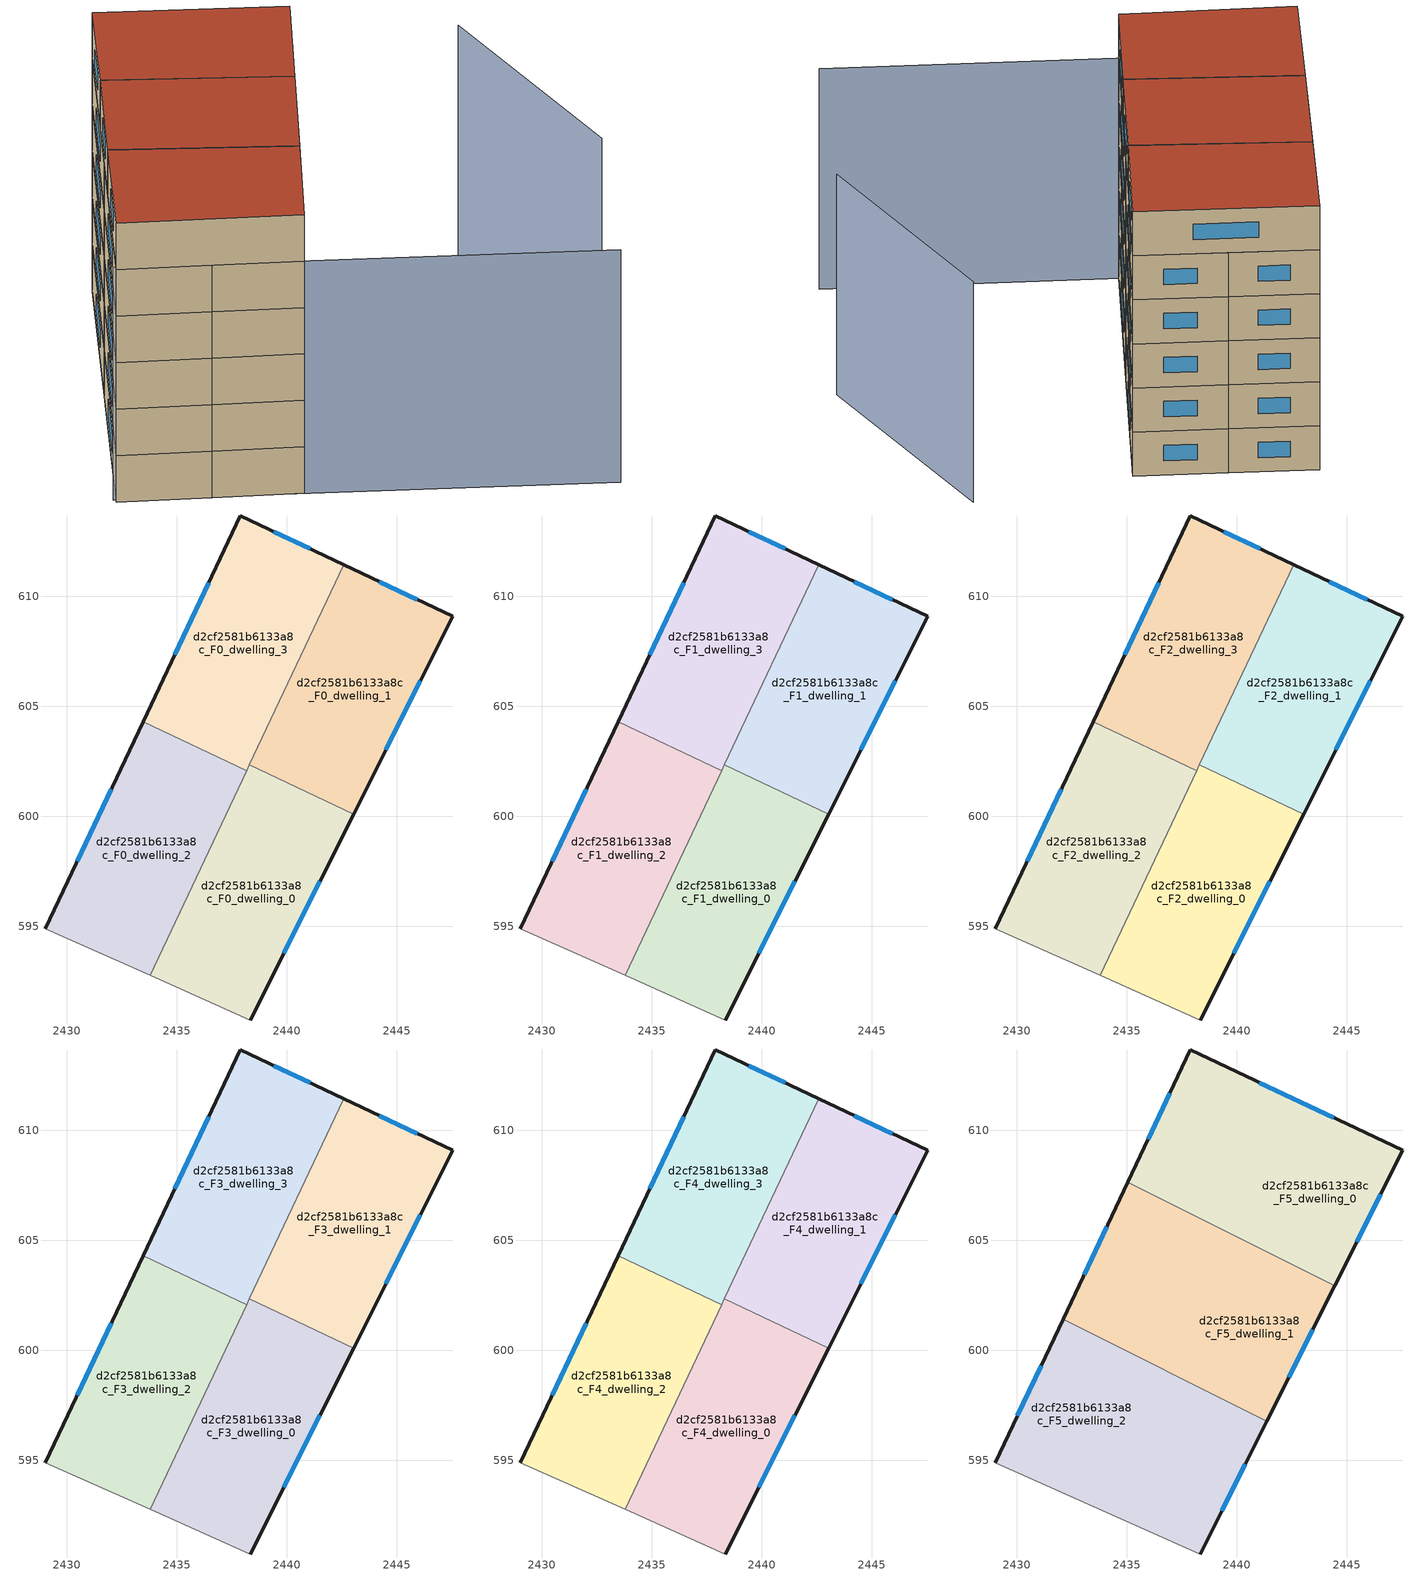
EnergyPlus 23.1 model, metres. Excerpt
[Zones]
d2cf2581b6133a8c_F0_dwelling_0
 floor ground (EU_floor_Construction): 2443.04,600.11 2438.35,590.75 2433.79,592.78 2438.3,602.34 z0
 wall outside (EU_wall_Construction): 2438.35,590.75 2443.04,600.11 z0:3
 wall to d2cf2581b6133a8c_F0_dwelling_1 (EU_wall_Construction): 2443.04,600.11 2438.3,602.34 z0:3
 wall adiabatic (EU_wall_Construction): 2433.79,592.78 2438.35,590.75 z0:3
 wall to d2cf2581b6133a8c_F0_dwelling_2 (EU_wall_Construction): 2438.18,602.08 2433.79,592.78 z0:3
 wall to d2cf2581b6133a8c_F0_dwelling_3 (EU_wall_Construction): 2438.3,602.34 2438.18,602.08 z0:3
 window (EU_Window_Construction): 2439.87,593.79 2441.51,597.07 z0.98:2.02
d2cf2581b6133a8c_F0_dwelling_1
 floor ground (EU_floor_Construction): 2447.54,609.09 2443.04,600.11 2438.3,602.34 2442.59,611.43 z0
 wall outside (EU_wall_Construction): 2443.04,600.11 2447.54,609.09 2442.59,611.43 z0:3
 wall to d2cf2581b6133a8c_F0_dwelling_3 (EU_wall_Construction): 2442.59,611.43 2438.3,602.34 z0:3
 window (EU_Window_Construction): 2445.93,609.85 2444.2,610.67 / 2444.5,603.03 2446.07,606.17 z0.98:2.02
d2cf2581b6133a8c_F0_dwelling_2
 floor ground (EU_floor_Construction): 2438.18,602.08 2433.79,592.78 2429.04,594.9 2433.47,604.3 z0
 wall outside (EU_wall_Construction): 2433.47,604.3 2429.04,594.9 z0:3
 wall to d2cf2581b6133a8c_F0_dwelling_3 (EU_wall_Construction): 2438.18,602.08 2433.47,604.3 z0:3
 wall adiabatic (EU_wall_Construction): 2429.04,594.9 2433.79,592.78 z0:3
 window (EU_Window_Construction): 2432.03,601.24 2430.48,597.96 z0.98:2.02
d2cf2581b6133a8c_F0_dwelling_3
 floor ground (EU_floor_Construction): 2442.59,611.43 2438.18,602.08 2433.47,604.3 2437.89,613.65 z0
 wall outside (EU_wall_Construction): 2442.59,611.43 2437.89,613.65 2433.47,604.3 z0:3
 window (EU_Window_Construction): 2441.06,612.15 2439.42,612.93 / 2436.45,610.61 2434.91,607.34 z0.98:2.02
d2cf2581b6133a8c_F1_dwelling_0
 floor to d2cf2581b6133a8c_F0_dwelling_0 (EU_floor_Construction): 2443.04,600.11 2438.35,590.75 2433.79,592.78 2438.3,602.34 z3
 wall outside (EU_wall_Construction): 2438.35,590.75 2443.04,600.11 z3:6
 wall to d2cf2581b6133a8c_F1_dwelling_1 (EU_wall_Construction): 2443.04,600.11 2438.3,602.34 z3:6
 wall adiabatic (EU_wall_Construction): 2433.79,592.78 2438.35,590.75 z3:6
 wall to d2cf2581b6133a8c_F1_dwelling_2 (EU_wall_Construction): 2438.18,602.08 2433.79,592.78 z3:6
 wall to d2cf2581b6133a8c_F1_dwelling_3 (EU_wall_Construction): 2438.3,602.34 2438.18,602.08 z3:6
 window (EU_Window_Construction): 2439.87,593.79 2441.51,597.07 z3.98:5.02
d2cf2581b6133a8c_F1_dwelling_1
 floor to d2cf2581b6133a8c_F0_dwelling_1 (EU_floor_Construction): 2447.54,609.09 2443.04,600.11 2438.3,602.34 2442.59,611.43 z3
 wall outside (EU_wall_Construction): 2443.04,600.11 2447.54,609.09 2442.59,611.43 z3:6
 wall to d2cf2581b6133a8c_F1_dwelling_3 (EU_wall_Construction): 2442.59,611.43 2438.3,602.34 z3:6
 window (EU_Window_Construction): 2445.93,609.85 2444.2,610.67 / 2444.5,603.03 2446.07,606.17 z3.98:5.02
d2cf2581b6133a8c_F1_dwelling_2
 floor to d2cf2581b6133a8c_F0_dwelling_2 (EU_floor_Construction): 2438.18,602.08 2433.79,592.78 2429.04,594.9 2433.47,604.3 z3
 wall outside (EU_wall_Construction): 2433.47,604.3 2429.04,594.9 z3:6
 wall to d2cf2581b6133a8c_F1_dwelling_3 (EU_wall_Construction): 2438.18,602.08 2433.47,604.3 z3:6
 wall adiabatic (EU_wall_Construction): 2429.04,594.9 2433.79,592.78 z3:6
 window (EU_Window_Construction): 2432.03,601.24 2430.48,597.96 z3.98:5.02
d2cf2581b6133a8c_F1_dwelling_3
 floor to d2cf2581b6133a8c_F0_dwelling_3 (EU_floor_Construction): 2442.59,611.43 2438.18,602.08 2433.47,604.3 2437.89,613.65 z3
 wall outside (EU_wall_Construction): 2442.59,611.43 2437.89,613.65 2433.47,604.3 z3:6
 window (EU_Window_Construction): 2441.06,612.15 2439.42,612.93 / 2436.45,610.61 2434.91,607.34 z3.98:5.02
d2cf2581b6133a8c_F2_dwelling_0
 floor to d2cf2581b6133a8c_F1_dwelling_0 (EU_floor_Construction): 2443.04,600.11 2438.35,590.75 2433.79,592.78 2438.3,602.34 z6
 wall outside (EU_wall_Construction): 2438.35,590.75 2443.04,600.11 z6:9
 wall to d2cf2581b6133a8c_F2_dwelling_1 (EU_wall_Construction): 2443.04,600.11 2438.3,602.34 z6:9
 wall adiabatic (EU_wall_Construction): 2433.79,592.78 2438.35,590.75 z6:9
 wall to d2cf2581b6133a8c_F2_dwelling_2 (EU_wall_Construction): 2438.18,602.08 2433.79,592.78 z6:9
 wall to d2cf2581b6133a8c_F2_dwelling_3 (EU_wall_Construction): 2438.3,602.34 2438.18,602.08 z6:9
 window (EU_Window_Construction): 2439.87,593.79 2441.51,597.07 z6.98:8.02
d2cf2581b6133a8c_F2_dwelling_1
 floor to d2cf2581b6133a8c_F1_dwelling_1 (EU_floor_Construction): 2447.54,609.09 2443.04,600.11 2438.3,602.34 2442.59,611.43 z6
 wall outside (EU_wall_Construction): 2443.04,600.11 2447.54,609.09 2442.59,611.43 z6:9
 wall to d2cf2581b6133a8c_F2_dwelling_3 (EU_wall_Construction): 2442.59,611.43 2438.3,602.34 z6:9
 window (EU_Window_Construction): 2445.93,609.85 2444.2,610.67 / 2444.5,603.03 2446.07,606.17 z6.98:8.02
d2cf2581b6133a8c_F2_dwelling_2
 floor to d2cf2581b6133a8c_F1_dwelling_2 (EU_floor_Construction): 2438.18,602.08 2433.79,592.78 2429.04,594.9 2433.47,604.3 z6
 wall outside (EU_wall_Construction): 2433.47,604.3 2429.04,594.9 z6:9
 wall to d2cf2581b6133a8c_F2_dwelling_3 (EU_wall_Construction): 2438.18,602.08 2433.47,604.3 z6:9
 wall adiabatic (EU_wall_Construction): 2429.04,594.9 2433.79,592.78 z6:9
 window (EU_Window_Construction): 2432.03,601.24 2430.48,597.96 z6.98:8.02
d2cf2581b6133a8c_F2_dwelling_3
 floor to d2cf2581b6133a8c_F1_dwelling_3 (EU_floor_Construction): 2442.59,611.43 2438.18,602.08 2433.47,604.3 2437.89,613.65 z6
 wall outside (EU_wall_Construction): 2442.59,611.43 2437.89,613.65 2433.47,604.3 z6:9
 window (EU_Window_Construction): 2441.06,612.15 2439.42,612.93 / 2436.45,610.61 2434.91,607.34 z6.98:8.02
d2cf2581b6133a8c_F3_dwelling_0
 floor to d2cf2581b6133a8c_F2_dwelling_0 (EU_floor_Construction): 2443.04,600.11 2438.35,590.75 2433.79,592.78 2438.3,602.34 z9
 wall outside (EU_wall_Construction): 2438.35,590.75 2443.04,600.11 z9:12
 wall to d2cf2581b6133a8c_F3_dwelling_1 (EU_wall_Construction): 2443.04,600.11 2438.3,602.34 z9:12
 wall adiabatic (EU_wall_Construction): 2433.79,592.78 2438.35,590.75 z9:12
 wall to d2cf2581b6133a8c_F3_dwelling_2 (EU_wall_Construction): 2438.18,602.08 2433.79,592.78 z9:12
 wall to d2cf2581b6133a8c_F3_dwelling_3 (EU_wall_Construction): 2438.3,602.34 2438.18,602.08 z9:12
 window (EU_Window_Construction): 2439.87,593.79 2441.51,597.07 z9.98:11.02
d2cf2581b6133a8c_F3_dwelling_1
 floor to d2cf2581b6133a8c_F2_dwelling_1 (EU_floor_Construction): 2447.54,609.09 2443.04,600.11 2438.3,602.34 2442.59,611.43 z9
 wall outside (EU_wall_Construction): 2443.04,600.11 2447.54,609.09 2442.59,611.43 z9:12
 wall to d2cf2581b6133a8c_F3_dwelling_3 (EU_wall_Construction): 2442.59,611.43 2438.3,602.34 z9:12
 window (EU_Window_Construction): 2445.93,609.85 2444.2,610.67 / 2444.5,603.03 2446.07,606.17 z9.98:11.02
d2cf2581b6133a8c_F3_dwelling_2
 floor to d2cf2581b6133a8c_F2_dwelling_2 (EU_floor_Construction): 2438.18,602.08 2433.79,592.78 2429.04,594.9 2433.47,604.3 z9
 wall outside (EU_wall_Construction): 2433.47,604.3 2429.04,594.9 z9:12
 wall to d2cf2581b6133a8c_F3_dwelling_3 (EU_wall_Construction): 2438.18,602.08 2433.47,604.3 z9:12
 wall adiabatic (EU_wall_Construction): 2429.04,594.9 2433.79,592.78 z9:12
 window (EU_Window_Construction): 2432.03,601.24 2430.48,597.96 z9.98:11.02
d2cf2581b6133a8c_F3_dwelling_3
 floor to d2cf2581b6133a8c_F2_dwelling_3 (EU_floor_Construction): 2442.59,611.43 2438.18,602.08 2433.47,604.3 2437.89,613.65 z9
 wall outside (EU_wall_Construction): 2442.59,611.43 2437.89,613.65 2433.47,604.3 z9:12
 window (EU_Window_Construction): 2441.06,612.15 2439.42,612.93 / 2436.45,610.61 2434.91,607.34 z9.98:11.02
d2cf2581b6133a8c_F4_dwelling_0
 floor to d2cf2581b6133a8c_F3_dwelling_0 (EU_floor_Construction): 2443.04,600.11 2438.35,590.75 2433.79,592.78 2438.3,602.34 z12
 wall outside (EU_wall_Construction): 2438.35,590.75 2443.04,600.11 z12:15
 wall to d2cf2581b6133a8c_F4_dwelling_1 (EU_wall_Construction): 2443.04,600.11 2438.3,602.34 z12:15
 wall adiabatic (EU_wall_Construction): 2433.79,592.78 2438.35,590.75 z12:15
 wall to d2cf2581b6133a8c_F4_dwelling_2 (EU_wall_Construction): 2438.18,602.08 2433.79,592.78 z12:15
 wall to d2cf2581b6133a8c_F4_dwelling_3 (EU_wall_Construction): 2438.3,602.34 2438.18,602.08 z12:15
 window (EU_Window_Construction): 2439.87,593.79 2441.51,597.07 z12.98:14.02
 ceiling adiabatic (EU_roof_Construction): 2441.37,596.79 2443.04,600.11 2438.3,602.34 2436.77,599.09 z15
d2cf2581b6133a8c_F4_dwelling_1
 floor to d2cf2581b6133a8c_F3_dwelling_1 (EU_floor_Construction): 2447.54,609.09 2443.04,600.11 2438.3,602.34 2442.59,611.43 z12
 wall outside (EU_wall_Construction): 2443.04,600.11 2447.54,609.09 2442.59,611.43 z12:15
 wall to d2cf2581b6133a8c_F4_dwelling_3 (EU_wall_Construction): 2442.59,611.43 2438.3,602.34 z12:15
 window (EU_Window_Construction): 2445.93,609.85 2444.2,610.67 / 2444.5,603.03 2446.07,606.17 z12.98:14.02
 ceiling adiabatic (EU_roof_Construction): 2443.04,600.11 2444.45,602.93 2439.7,605.31 2438.3,602.34 z15
d2cf2581b6133a8c_F4_dwelling_2
 floor to d2cf2581b6133a8c_F3_dwelling_2 (EU_floor_Construction): 2438.18,602.08 2433.79,592.78 2429.04,594.9 2433.47,604.3 z12
 wall outside (EU_wall_Construction): 2433.47,604.3 2429.04,594.9 z12:15
 wall to d2cf2581b6133a8c_F4_dwelling_3 (EU_wall_Construction): 2438.18,602.08 2433.47,604.3 z12:15
 wall adiabatic (EU_wall_Construction): 2429.04,594.9 2433.79,592.78 z12:15
 window (EU_Window_Construction): 2432.03,601.24 2430.48,597.96 z12.98:14.02
d2cf2581b6133a8c_F4_dwelling_3
 floor to d2cf2581b6133a8c_F3_dwelling_3 (EU_floor_Construction): 2442.59,611.43 2438.18,602.08 2433.47,604.3 2437.89,613.65 z12
 wall outside (EU_wall_Construction): 2442.59,611.43 2437.89,613.65 2433.47,604.3 z12:15
 window (EU_Window_Construction): 2441.06,612.15 2439.42,612.93 / 2436.45,610.61 2434.91,607.34 z12.98:14.02
d2cf2581b6133a8c_F5_dwelling_0
 floor to d2cf2581b6133a8c_F4_dwelling_1 (EU_floor_Construction): 2447.54,609.09 2444.45,602.93 2439.7,605.31 2442.59,611.43 z15
 floor to d2cf2581b6133a8c_F4_dwelling_3 (EU_floor_Construction): 2442.59,611.43 2439.7,605.31 2435.05,607.64 2437.89,613.65 z15
 wall outside (EU_wall_Construction): 2444.45,602.93 2447.54,609.09 2437.89,613.65 2435.05,607.64 z15:18
 wall to d2cf2581b6133a8c_F5_dwelling_1 (EU_wall_Construction): 2435.05,607.64 2444.45,602.93 z15:18
 window (EU_Window_Construction): 2444.4,610.57 2441.03,612.17 / 2445.46,604.94 2446.53,607.09 / 2436.96,611.69 2435.97,609.59 z15.98:17.02
 roof outside (EU_roof_Construction): 2444.45,602.93 2447.54,609.09 2437.89,613.65 2435.05,607.64 z18
d2cf2581b6133a8c_F5_dwelling_1
 floor to d2cf2581b6133a8c_F4_dwelling_3 (EU_floor_Construction): 2439.7,605.31 2438.18,602.08 2433.47,604.3 2435.05,607.64 z15
 floor to d2cf2581b6133a8c_F4_dwelling_2 (EU_floor_Construction): 2438.18,602.08 2436.77,599.09 2432.11,601.42 2433.47,604.3 z15
 floor adiabatic (EU_floor_Construction): 2444.45,602.93 2441.37,596.79 2436.77,599.09 2439.7,605.31 z15
 wall outside (EU_wall_Construction): 2441.37,596.79 2444.45,602.93 / 2435.05,607.64 2432.11,601.42 z15:18
 wall to d2cf2581b6133a8c_F5_dwelling_2 (EU_wall_Construction): 2432.11,601.42 2441.37,596.79 z15:18
 window (EU_Window_Construction): 2442.37,598.79 2443.45,600.93 / 2434.09,605.61 2433.07,603.44 z15.98:17.02
 roof outside (EU_roof_Construction): 2441.37,596.79 2444.45,602.93 2435.05,607.64 2432.11,601.42 z18
d2cf2581b6133a8c_F5_dwelling_2
 floor to d2cf2581b6133a8c_F4_dwelling_0 (EU_floor_Construction): 2441.37,596.79 2438.35,590.75 2433.79,592.78 2436.77,599.09 z15
 floor to d2cf2581b6133a8c_F4_dwelling_2 (EU_floor_Construction): 2436.77,599.09 2433.79,592.78 2429.04,594.9 2432.11,601.42 z15
 wall outside (EU_wall_Construction): 2438.35,590.75 2441.37,596.79 / 2432.11,601.42 2429.04,594.9 z15:18
 wall adiabatic (EU_wall_Construction): 2429.04,594.9 2438.35,590.75 z15:18
 window (EU_Window_Construction): 2439.33,592.71 2440.39,594.83 / 2431.11,599.3 2430.04,597.02 z15.98:17.02
 roof outside (EU_roof_Construction): 2438.35,590.75 2441.37,596.79 2432.11,601.42 2429.04,594.9 z18
shading: 2428.98,595.13 2453.83,583.51 / 2458.22,593.58 2456.78,607.07 z0:15
[Building]
EU S2 Campaign: North Axis=0; Terrain=City; Solar Distribution=FullExterior
[Site:Location]
Bologna: Latitude=44.5; Longitude=11.25; Time Zone=1; Elevation=37
[SizingPeriod:WeatherFileDays]
AnnualSizingPeriod: Begin Month=1; Begin Day of Month=1; End Month=12; End Day of Month=31; Day of Week for Start Day=Monday; Use Weather File Daylight Saving Period=No; Use Weather File Rain and Snow Indicators=No
[MATERIAL]
EU_InternalMass_Material: Roughness=MediumRough; Thickness=0.1; Conductivity=1; Density=1800; Specific Heat=900; Thermal Absorptance=0.9; Solar Absorptance=0.7; Visible Absorptance=0.7
[MATERIAL:NOMASS] Roughness=MediumRough; Thermal Absorptance=0.9; Solar Absorptance=0.7; Visible Absorptance=0.7
Name | Thermal Resistance
EU_wall_NoMass | 0.905828
EU_roof_NoMass | 0.37593
EU_floor_NoMass | 0.67114
[WINDOWMATERIAL:SIMPLEGLAZINGSYSTEM]
EU_Window_SimpleGlazing: UFactor=4.52486; Solar Heat Gain Coefficient=0.85; Visible Transmittance=0.85
[CONSTRUCTION]
EU_wall_Construction: EU_wall_NoMass
EU_roof_Construction: EU_roof_NoMass
EU_floor_Construction: EU_floor_NoMass
EU_Window_Construction: EU_Window_SimpleGlazing
EU_InternalMass_Construction: EU_InternalMass_Material
[ZONE] Type=1; Multiplier=1; Ceiling Height=autocalculate; Floor Area=autocalculate; Part of Total Floor Area=Yes
Name | Volume
d2cf2581b6133a8c_F0_dwelling_0; d2cf2581b6133a8c_F1_dwelling_0; d2cf2581b6133a8c_F2_dwelling_0; d2cf2581b6133a8c_F3_dwelling_0; d2cf2581b6133a8c_F4_dwelling_0 | 161.326
d2cf2581b6133a8c_F5_dwelling_0 | 215.087
d2cf2581b6133a8c_F0_dwelling_1; d2cf2581b6133a8c_F1_dwelling_1; d2cf2581b6133a8c_F2_dwelling_1; d2cf2581b6133a8c_F3_dwelling_1; d2cf2581b6133a8c_F4_dwelling_1 | 161.319
d2cf2581b6133a8c_F5_dwelling_1 | 215.099
d2cf2581b6133a8c_F0_dwelling_2; d2cf2581b6133a8c_F1_dwelling_2; d2cf2581b6133a8c_F2_dwelling_2; d2cf2581b6133a8c_F3_dwelling_2; d2cf2581b6133a8c_F4_dwelling_2 | 161.303
d2cf2581b6133a8c_F5_dwelling_2 | 215.09
d2cf2581b6133a8c_F0_dwelling_3; d2cf2581b6133a8c_F1_dwelling_3; d2cf2581b6133a8c_F2_dwelling_3; d2cf2581b6133a8c_F3_dwelling_3; d2cf2581b6133a8c_F4_dwelling_3 | 161.309
[INTERNALMASS] Construction=EU_InternalMass_Construction
Name | Zone or ZoneList | Surface Area
d2cf2581b6133a8c_F0_dwelling_0_EU_InternalMass | d2cf2581b6133a8c_F0_dwelling_0 | 53.7755
d2cf2581b6133a8c_F0_dwelling_1_EU_InternalMass | d2cf2581b6133a8c_F0_dwelling_1 | 53.7732
d2cf2581b6133a8c_F0_dwelling_2_EU_InternalMass | d2cf2581b6133a8c_F0_dwelling_2 | 53.768
d2cf2581b6133a8c_F0_dwelling_3_EU_InternalMass | d2cf2581b6133a8c_F0_dwelling_3 | 53.7696
d2cf2581b6133a8c_F1_dwelling_0_EU_InternalMass | d2cf2581b6133a8c_F1_dwelling_0 | 53.7755
d2cf2581b6133a8c_F1_dwelling_1_EU_InternalMass | d2cf2581b6133a8c_F1_dwelling_1 | 53.7732
d2cf2581b6133a8c_F1_dwelling_2_EU_InternalMass | d2cf2581b6133a8c_F1_dwelling_2 | 53.768
d2cf2581b6133a8c_F1_dwelling_3_EU_InternalMass | d2cf2581b6133a8c_F1_dwelling_3 | 53.7696
d2cf2581b6133a8c_F2_dwelling_0_EU_InternalMass | d2cf2581b6133a8c_F2_dwelling_0 | 53.7755
d2cf2581b6133a8c_F2_dwelling_1_EU_InternalMass | d2cf2581b6133a8c_F2_dwelling_1 | 53.7732
d2cf2581b6133a8c_F2_dwelling_2_EU_InternalMass | d2cf2581b6133a8c_F2_dwelling_2 | 53.768
d2cf2581b6133a8c_F2_dwelling_3_EU_InternalMass | d2cf2581b6133a8c_F2_dwelling_3 | 53.7696
d2cf2581b6133a8c_F3_dwelling_0_EU_InternalMass | d2cf2581b6133a8c_F3_dwelling_0 | 53.7755
d2cf2581b6133a8c_F3_dwelling_1_EU_InternalMass | d2cf2581b6133a8c_F3_dwelling_1 | 53.7732
d2cf2581b6133a8c_F3_dwelling_2_EU_InternalMass | d2cf2581b6133a8c_F3_dwelling_2 | 53.768
d2cf2581b6133a8c_F3_dwelling_3_EU_InternalMass | d2cf2581b6133a8c_F3_dwelling_3 | 53.7696
d2cf2581b6133a8c_F4_dwelling_0_EU_InternalMass | d2cf2581b6133a8c_F4_dwelling_0 | 53.7755
d2cf2581b6133a8c_F4_dwelling_1_EU_InternalMass | d2cf2581b6133a8c_F4_dwelling_1 | 53.7732
d2cf2581b6133a8c_F4_dwelling_2_EU_InternalMass | d2cf2581b6133a8c_F4_dwelling_2 | 53.768
d2cf2581b6133a8c_F4_dwelling_3_EU_InternalMass | d2cf2581b6133a8c_F4_dwelling_3 | 53.7696
d2cf2581b6133a8c_F5_dwelling_0_EU_InternalMass | d2cf2581b6133a8c_F5_dwelling_0 | 71.6951
d2cf2581b6133a8c_F5_dwelling_1_EU_InternalMass | d2cf2581b6133a8c_F5_dwelling_1 | 71.7
d2cf2581b6133a8c_F5_dwelling_2_EU_InternalMass | d2cf2581b6133a8c_F5_dwelling_2 | 71.6965
[OTHEREQUIPMENT] Fuel Type=Electricity; Design Level Calculation Method=Watts/Area; Power per Zone Floor Area=1; Fraction Latent=0; Fraction Radiant=0; Fraction Lost=0; Carbon Dioxide Generation Rate=0; EndUse Subcategory=EU_Step8_InternalGains
Name | Zone or ZoneList or Space or SpaceList | Schedule
EU_Step8_InternalGain_d2cf2581b6133a8c_F0_dwelling_0_f000 | d2cf2581b6133a8c_F0_dwelling_0 | EU_Step8_GainSchedule_d2cf2581b6133a8c_F0_dwelling_0_f000
EU_Step8_InternalGain_d2cf2581b6133a8c_F0_dwelling_1_f000 | d2cf2581b6133a8c_F0_dwelling_1 | EU_Step8_GainSchedule_d2cf2581b6133a8c_F0_dwelling_1_f000
EU_Step8_InternalGain_d2cf2581b6133a8c_F0_dwelling_2_f000 | d2cf2581b6133a8c_F0_dwelling_2 | EU_Step8_GainSchedule_d2cf2581b6133a8c_F0_dwelling_2_f000
EU_Step8_InternalGain_d2cf2581b6133a8c_F0_dwelling_3_f000 | d2cf2581b6133a8c_F0_dwelling_3 | EU_Step8_GainSchedule_d2cf2581b6133a8c_F0_dwelling_3_f000
EU_Step8_InternalGain_d2cf2581b6133a8c_F1_dwelling_0_f000 | d2cf2581b6133a8c_F1_dwelling_0 | EU_Step8_GainSchedule_d2cf2581b6133a8c_F1_dwelling_0_f000
EU_Step8_InternalGain_d2cf2581b6133a8c_F1_dwelling_1_f000 | d2cf2581b6133a8c_F1_dwelling_1 | EU_Step8_GainSchedule_d2cf2581b6133a8c_F1_dwelling_1_f000
EU_Step8_InternalGain_d2cf2581b6133a8c_F1_dwelling_2_f000 | d2cf2581b6133a8c_F1_dwelling_2 | EU_Step8_GainSchedule_d2cf2581b6133a8c_F1_dwelling_2_f000
EU_Step8_InternalGain_d2cf2581b6133a8c_F1_dwelling_3_f000 | d2cf2581b6133a8c_F1_dwelling_3 | EU_Step8_GainSchedule_d2cf2581b6133a8c_F1_dwelling_3_f000
EU_Step8_InternalGain_d2cf2581b6133a8c_F2_dwelling_0_f000 | d2cf2581b6133a8c_F2_dwelling_0 | EU_Step8_GainSchedule_d2cf2581b6133a8c_F2_dwelling_0_f000
EU_Step8_InternalGain_d2cf2581b6133a8c_F2_dwelling_1_f000 | d2cf2581b6133a8c_F2_dwelling_1 | EU_Step8_GainSchedule_d2cf2581b6133a8c_F2_dwelling_1_f000
EU_Step8_InternalGain_d2cf2581b6133a8c_F2_dwelling_2_f000 | d2cf2581b6133a8c_F2_dwelling_2 | EU_Step8_GainSchedule_d2cf2581b6133a8c_F2_dwelling_2_f000
EU_Step8_InternalGain_d2cf2581b6133a8c_F2_dwelling_3_f000 | d2cf2581b6133a8c_F2_dwelling_3 | EU_Step8_GainSchedule_d2cf2581b6133a8c_F2_dwelling_3_f000
EU_Step8_InternalGain_d2cf2581b6133a8c_F3_dwelling_0_f000 | d2cf2581b6133a8c_F3_dwelling_0 | EU_Step8_GainSchedule_d2cf2581b6133a8c_F3_dwelling_0_f000
EU_Step8_InternalGain_d2cf2581b6133a8c_F3_dwelling_1_f000 | d2cf2581b6133a8c_F3_dwelling_1 | EU_Step8_GainSchedule_d2cf2581b6133a8c_F3_dwelling_1_f000
EU_Step8_InternalGain_d2cf2581b6133a8c_F3_dwelling_2_f000 | d2cf2581b6133a8c_F3_dwelling_2 | EU_Step8_GainSchedule_d2cf2581b6133a8c_F3_dwelling_2_f000
EU_Step8_InternalGain_d2cf2581b6133a8c_F3_dwelling_3_f000 | d2cf2581b6133a8c_F3_dwelling_3 | EU_Step8_GainSchedule_d2cf2581b6133a8c_F3_dwelling_3_f000
EU_Step8_InternalGain_d2cf2581b6133a8c_F4_dwelling_0_f000 | d2cf2581b6133a8c_F4_dwelling_0 | EU_Step8_GainSchedule_d2cf2581b6133a8c_F4_dwelling_0_f000
EU_Step8_InternalGain_d2cf2581b6133a8c_F4_dwelling_1_f000 | d2cf2581b6133a8c_F4_dwelling_1 | EU_Step8_GainSchedule_d2cf2581b6133a8c_F4_dwelling_1_f000
EU_Step8_InternalGain_d2cf2581b6133a8c_F4_dwelling_2_f000 | d2cf2581b6133a8c_F4_dwelling_2 | EU_Step8_GainSchedule_d2cf2581b6133a8c_F4_dwelling_2_f000
EU_Step8_InternalGain_d2cf2581b6133a8c_F4_dwelling_3_f000 | d2cf2581b6133a8c_F4_dwelling_3 | EU_Step8_GainSchedule_d2cf2581b6133a8c_F4_dwelling_3_f000
EU_Step8_InternalGain_d2cf2581b6133a8c_F5_dwelling_0_f000 | d2cf2581b6133a8c_F5_dwelling_0 | EU_Step8_GainSchedule_d2cf2581b6133a8c_F5_dwelling_0_f000
EU_Step8_InternalGain_d2cf2581b6133a8c_F5_dwelling_1_f000 | d2cf2581b6133a8c_F5_dwelling_1 | EU_Step8_GainSchedule_d2cf2581b6133a8c_F5_dwelling_1_f000
EU_Step8_InternalGain_d2cf2581b6133a8c_F5_dwelling_2_f000 | d2cf2581b6133a8c_F5_dwelling_2 | EU_Step8_GainSchedule_d2cf2581b6133a8c_F5_dwelling_2_f000
[ZONEVENTILATION:DESIGNFLOWRATE] Schedule=EU_AlwaysOn; Design Flow Rate Calculation Method=AirChanges/Hour; Air Changes per Hour=0.73129; Ventilation Type=Natural; Fan Pressure Rise=0; Fan Total Efficiency=1; Constant Term Coefficient=1; Temperature Term Coefficient=0; Velocity Term Coefficient=0; Velocity Squared Term Coefficient=0; Minimum Indoor Temperature=-100; Maximum Indoor Temperature=100; Delta Temperature=-100; Minimum Outdoor Temperature=-100; Maximum Outdoor Temperature=100; Maximum Wind Speed=40
Name | Zone or ZoneList or Space or SpaceList
EU_ConstantAir_d2cf2581b6133a8c_F0_dwelling_0 | d2cf2581b6133a8c_F0_dwelling_0
EU_ConstantAir_d2cf2581b6133a8c_F0_dwelling_1 | d2cf2581b6133a8c_F0_dwelling_1
EU_ConstantAir_d2cf2581b6133a8c_F0_dwelling_2 | d2cf2581b6133a8c_F0_dwelling_2
EU_ConstantAir_d2cf2581b6133a8c_F0_dwelling_3 | d2cf2581b6133a8c_F0_dwelling_3
EU_ConstantAir_d2cf2581b6133a8c_F1_dwelling_0 | d2cf2581b6133a8c_F1_dwelling_0
EU_ConstantAir_d2cf2581b6133a8c_F1_dwelling_1 | d2cf2581b6133a8c_F1_dwelling_1
EU_ConstantAir_d2cf2581b6133a8c_F1_dwelling_2 | d2cf2581b6133a8c_F1_dwelling_2
EU_ConstantAir_d2cf2581b6133a8c_F1_dwelling_3 | d2cf2581b6133a8c_F1_dwelling_3
EU_ConstantAir_d2cf2581b6133a8c_F2_dwelling_0 | d2cf2581b6133a8c_F2_dwelling_0
EU_ConstantAir_d2cf2581b6133a8c_F2_dwelling_1 | d2cf2581b6133a8c_F2_dwelling_1
EU_ConstantAir_d2cf2581b6133a8c_F2_dwelling_2 | d2cf2581b6133a8c_F2_dwelling_2
EU_ConstantAir_d2cf2581b6133a8c_F2_dwelling_3 | d2cf2581b6133a8c_F2_dwelling_3
EU_ConstantAir_d2cf2581b6133a8c_F3_dwelling_0 | d2cf2581b6133a8c_F3_dwelling_0
EU_ConstantAir_d2cf2581b6133a8c_F3_dwelling_1 | d2cf2581b6133a8c_F3_dwelling_1
EU_ConstantAir_d2cf2581b6133a8c_F3_dwelling_2 | d2cf2581b6133a8c_F3_dwelling_2
EU_ConstantAir_d2cf2581b6133a8c_F3_dwelling_3 | d2cf2581b6133a8c_F3_dwelling_3
EU_ConstantAir_d2cf2581b6133a8c_F4_dwelling_0 | d2cf2581b6133a8c_F4_dwelling_0
EU_ConstantAir_d2cf2581b6133a8c_F4_dwelling_1 | d2cf2581b6133a8c_F4_dwelling_1
EU_ConstantAir_d2cf2581b6133a8c_F4_dwelling_2 | d2cf2581b6133a8c_F4_dwelling_2
EU_ConstantAir_d2cf2581b6133a8c_F4_dwelling_3 | d2cf2581b6133a8c_F4_dwelling_3
EU_ConstantAir_d2cf2581b6133a8c_F5_dwelling_0 | d2cf2581b6133a8c_F5_dwelling_0
EU_ConstantAir_d2cf2581b6133a8c_F5_dwelling_1 | d2cf2581b6133a8c_F5_dwelling_1
EU_ConstantAir_d2cf2581b6133a8c_F5_dwelling_2 | d2cf2581b6133a8c_F5_dwelling_2
[HVACTEMPLATE:THERMOSTAT] Constant Heating Setpoint=20; Constant Cooling Setpoint=50
EU_HeatOnly_d2cf2581b6133a8c_F0_dwelling_0; EU_HeatOnly_d2cf2581b6133a8c_F0_dwelling_1; EU_HeatOnly_d2cf2581b6133a8c_F0_dwelling_2; EU_HeatOnly_d2cf2581b6133a8c_F0_dwelling_3; EU_HeatOnly_d2cf2581b6133a8c_F1_dwelling_0; EU_HeatOnly_d2cf2581b6133a8c_F1_dwelling_1; EU_HeatOnly_d2cf2581b6133a8c_F1_dwelling_2; EU_HeatOnly_d2cf2581b6133a8c_F1_dwelling_3; EU_HeatOnly_d2cf2581b6133a8c_F2_dwelling_0; EU_HeatOnly_d2cf2581b6133a8c_F2_dwelling_1; EU_HeatOnly_d2cf2581b6133a8c_F2_dwelling_2; EU_HeatOnly_d2cf2581b6133a8c_F2_dwelling_3; EU_HeatOnly_d2cf2581b6133a8c_F3_dwelling_0; EU_HeatOnly_d2cf2581b6133a8c_F3_dwelling_1; EU_HeatOnly_d2cf2581b6133a8c_F3_dwelling_2; EU_HeatOnly_d2cf2581b6133a8c_F3_dwelling_3; EU_HeatOnly_d2cf2581b6133a8c_F4_dwelling_0; EU_HeatOnly_d2cf2581b6133a8c_F4_dwelling_1; EU_HeatOnly_d2cf2581b6133a8c_F4_dwelling_2; EU_HeatOnly_d2cf2581b6133a8c_F4_dwelling_3; EU_HeatOnly_d2cf2581b6133a8c_F5_dwelling_0; EU_HeatOnly_d2cf2581b6133a8c_F5_dwelling_1; EU_HeatOnly_d2cf2581b6133a8c_F5_dwelling_2
[HVACTEMPLATE:ZONE:IDEALLOADSAIRSYSTEM] System Availability Schedule=EU_AlwaysOn; Maximum Heating Supply Air Temperature=50; Minimum Cooling Supply Air Temperature=13; Maximum Heating Supply Air Humidity Ratio=0.0156; Minimum Cooling Supply Air Humidity Ratio=0.0077; Heating Limit=NoLimit; Cooling Limit=NoLimit; Heating Availability Schedule=EU_AlwaysOn; Cooling Availability Schedule=EU_CoolingOff; Dehumidification Control Type=ConstantSensibleHeatRatio; Cooling Sensible Heat Ratio=0.7; Dehumidification Setpoint=60; Humidification Control Type=None; Humidification Setpoint=30; Outdoor Air Method=None; Outdoor Air Flow Rate per Person=0.00944; Outdoor Air Flow Rate per Zone Floor Area=0; Outdoor Air Flow Rate per Zone=0; Demand Controlled Ventilation Type=None; Outdoor Air Economizer Type=NoEconomizer; Heat Recovery Type=None; Sensible Heat Recovery Effectiveness=0.7; Latent Heat Recovery Effectiveness=0.65
Name | Template Thermostat
d2cf2581b6133a8c_F0_dwelling_0 | EU_HeatOnly_d2cf2581b6133a8c_F0_dwelling_0
d2cf2581b6133a8c_F0_dwelling_1 | EU_HeatOnly_d2cf2581b6133a8c_F0_dwelling_1
d2cf2581b6133a8c_F0_dwelling_2 | EU_HeatOnly_d2cf2581b6133a8c_F0_dwelling_2
d2cf2581b6133a8c_F0_dwelling_3 | EU_HeatOnly_d2cf2581b6133a8c_F0_dwelling_3
d2cf2581b6133a8c_F1_dwelling_0 | EU_HeatOnly_d2cf2581b6133a8c_F1_dwelling_0
d2cf2581b6133a8c_F1_dwelling_1 | EU_HeatOnly_d2cf2581b6133a8c_F1_dwelling_1
d2cf2581b6133a8c_F1_dwelling_2 | EU_HeatOnly_d2cf2581b6133a8c_F1_dwelling_2
d2cf2581b6133a8c_F1_dwelling_3 | EU_HeatOnly_d2cf2581b6133a8c_F1_dwelling_3
d2cf2581b6133a8c_F2_dwelling_0 | EU_HeatOnly_d2cf2581b6133a8c_F2_dwelling_0
d2cf2581b6133a8c_F2_dwelling_1 | EU_HeatOnly_d2cf2581b6133a8c_F2_dwelling_1
d2cf2581b6133a8c_F2_dwelling_2 | EU_HeatOnly_d2cf2581b6133a8c_F2_dwelling_2
d2cf2581b6133a8c_F2_dwelling_3 | EU_HeatOnly_d2cf2581b6133a8c_F2_dwelling_3
d2cf2581b6133a8c_F3_dwelling_0 | EU_HeatOnly_d2cf2581b6133a8c_F3_dwelling_0
d2cf2581b6133a8c_F3_dwelling_1 | EU_HeatOnly_d2cf2581b6133a8c_F3_dwelling_1
d2cf2581b6133a8c_F3_dwelling_2 | EU_HeatOnly_d2cf2581b6133a8c_F3_dwelling_2
d2cf2581b6133a8c_F3_dwelling_3 | EU_HeatOnly_d2cf2581b6133a8c_F3_dwelling_3
d2cf2581b6133a8c_F4_dwelling_0 | EU_HeatOnly_d2cf2581b6133a8c_F4_dwelling_0
d2cf2581b6133a8c_F4_dwelling_1 | EU_HeatOnly_d2cf2581b6133a8c_F4_dwelling_1
d2cf2581b6133a8c_F4_dwelling_2 | EU_HeatOnly_d2cf2581b6133a8c_F4_dwelling_2
d2cf2581b6133a8c_F4_dwelling_3 | EU_HeatOnly_d2cf2581b6133a8c_F4_dwelling_3
d2cf2581b6133a8c_F5_dwelling_0 | EU_HeatOnly_d2cf2581b6133a8c_F5_dwelling_0
d2cf2581b6133a8c_F5_dwelling_1 | EU_HeatOnly_d2cf2581b6133a8c_F5_dwelling_1
d2cf2581b6133a8c_F5_dwelling_2 | EU_HeatOnly_d2cf2581b6133a8c_F5_dwelling_2
[SIZING:ZONE] Zone Cooling Design Supply Air Temperature Input Method=SupplyAirTemperature; Zone Cooling Design Supply Air Temperature=13; Zone Heating Design Supply Air Temperature Input Method=SupplyAirTemperature; Zone Heating Design Supply Air Temperature=50; Zone Cooling Design Supply Air Humidity Ratio=0.008; Zone Heating Design Supply Air Humidity Ratio=0.008; Cooling Design Air Flow Method=DesignDay; Cooling Design Air Flow Rate=0; Cooling Minimum Air Flow per Zone Floor Area=0.000762; Cooling Minimum Air Flow=0; Cooling Minimum Air Flow Fraction=0.2; Heating Design Air Flow Method=DesignDay; Heating Design Air Flow Rate=0; Heating Maximum Air Flow per Zone Floor Area=0.002032; Heating Maximum Air Flow=0.141576; Heating Maximum Air Flow Fraction=0.3; Account for Dedicated Outdoor Air System=No; Dedicated Outdoor Air System Control Strategy=NeutralSupplyAir; Dedicated Outdoor Air Low Setpoint Temperature for Design=autosize; Dedicated Outdoor Air High Setpoint Temperature for Design=autosize; Zone Load Sizing Method=Sensible Load Only No Latent Load; Zone Latent Cooling Design Supply Air Humidity Ratio Input Method=HumidityRatioDifference; Zone Cooling Design Supply Air Humidity Ratio Difference=0.005; Zone Latent Heating Design Supply Air Humidity Ratio Input Method=HumidityRatioDifference; Zone Humidification Design Supply Air Humidity Ratio Difference=0.005
d2cf2581b6133a8c_F0_dwelling_0; d2cf2581b6133a8c_F0_dwelling_1; d2cf2581b6133a8c_F0_dwelling_2; d2cf2581b6133a8c_F0_dwelling_3; d2cf2581b6133a8c_F1_dwelling_0; d2cf2581b6133a8c_F1_dwelling_1; d2cf2581b6133a8c_F1_dwelling_2; d2cf2581b6133a8c_F1_dwelling_3; d2cf2581b6133a8c_F2_dwelling_0; d2cf2581b6133a8c_F2_dwelling_1; d2cf2581b6133a8c_F2_dwelling_2; d2cf2581b6133a8c_F2_dwelling_3; d2cf2581b6133a8c_F3_dwelling_0; d2cf2581b6133a8c_F3_dwelling_1; d2cf2581b6133a8c_F3_dwelling_2; d2cf2581b6133a8c_F3_dwelling_3; d2cf2581b6133a8c_F4_dwelling_0; d2cf2581b6133a8c_F4_dwelling_1; d2cf2581b6133a8c_F4_dwelling_2; d2cf2581b6133a8c_F4_dwelling_3; d2cf2581b6133a8c_F5_dwelling_0; d2cf2581b6133a8c_F5_dwelling_1; d2cf2581b6133a8c_F5_dwelling_2
[SCHEDULE:CONSTANT]
Name | Hourly Value
EU_AlwaysOn | 1
EU_CoolingOff | 0
[SCHEDULE:FILE] Column Number=1; Rows to Skip at Top=0; Number of Hours of Data=8760; Column Separator=Comma; Interpolate to Timestep=No; Minutes per Item=60; Adjust Schedule for Daylight Savings=Yes
Name | File
EU_Step8_GainSchedule_d2cf2581b6133a8c_F0_dwelling_0_f000 | ../../schedules/d2cf2581b6133a8c/d2cf2581b6133a8c_F0_dwelling_0_f000_gain.csv
EU_Step8_GainSchedule_d2cf2581b6133a8c_F0_dwelling_1_f000 | ../../schedules/d2cf2581b6133a8c/d2cf2581b6133a8c_F0_dwelling_1_f000_gain.csv
EU_Step8_GainSchedule_d2cf2581b6133a8c_F0_dwelling_2_f000 | ../../schedules/d2cf2581b6133a8c/d2cf2581b6133a8c_F0_dwelling_2_f000_gain.csv
EU_Step8_GainSchedule_d2cf2581b6133a8c_F0_dwelling_3_f000 | ../../schedules/d2cf2581b6133a8c/d2cf2581b6133a8c_F0_dwelling_3_f000_gain.csv
EU_Step8_GainSchedule_d2cf2581b6133a8c_F1_dwelling_0_f000 | ../../schedules/d2cf2581b6133a8c/d2cf2581b6133a8c_F1_dwelling_0_f000_gain.csv
EU_Step8_GainSchedule_d2cf2581b6133a8c_F1_dwelling_1_f000 | ../../schedules/d2cf2581b6133a8c/d2cf2581b6133a8c_F1_dwelling_1_f000_gain.csv
EU_Step8_GainSchedule_d2cf2581b6133a8c_F1_dwelling_2_f000 | ../../schedules/d2cf2581b6133a8c/d2cf2581b6133a8c_F1_dwelling_2_f000_gain.csv
EU_Step8_GainSchedule_d2cf2581b6133a8c_F1_dwelling_3_f000 | ../../schedules/d2cf2581b6133a8c/d2cf2581b6133a8c_F1_dwelling_3_f000_gain.csv
EU_Step8_GainSchedule_d2cf2581b6133a8c_F2_dwelling_0_f000 | ../../schedules/d2cf2581b6133a8c/d2cf2581b6133a8c_F2_dwelling_0_f000_gain.csv
EU_Step8_GainSchedule_d2cf2581b6133a8c_F2_dwelling_1_f000 | ../../schedules/d2cf2581b6133a8c/d2cf2581b6133a8c_F2_dwelling_1_f000_gain.csv
EU_Step8_GainSchedule_d2cf2581b6133a8c_F2_dwelling_2_f000 | ../../schedules/d2cf2581b6133a8c/d2cf2581b6133a8c_F2_dwelling_2_f000_gain.csv
EU_Step8_GainSchedule_d2cf2581b6133a8c_F2_dwelling_3_f000 | ../../schedules/d2cf2581b6133a8c/d2cf2581b6133a8c_F2_dwelling_3_f000_gain.csv
EU_Step8_GainSchedule_d2cf2581b6133a8c_F3_dwelling_0_f000 | ../../schedules/d2cf2581b6133a8c/d2cf2581b6133a8c_F3_dwelling_0_f000_gain.csv
EU_Step8_GainSchedule_d2cf2581b6133a8c_F3_dwelling_1_f000 | ../../schedules/d2cf2581b6133a8c/d2cf2581b6133a8c_F3_dwelling_1_f000_gain.csv
EU_Step8_GainSchedule_d2cf2581b6133a8c_F3_dwelling_2_f000 | ../../schedules/d2cf2581b6133a8c/d2cf2581b6133a8c_F3_dwelling_2_f000_gain.csv
EU_Step8_GainSchedule_d2cf2581b6133a8c_F3_dwelling_3_f000 | ../../schedules/d2cf2581b6133a8c/d2cf2581b6133a8c_F3_dwelling_3_f000_gain.csv
EU_Step8_GainSchedule_d2cf2581b6133a8c_F4_dwelling_0_f000 | ../../schedules/d2cf2581b6133a8c/d2cf2581b6133a8c_F4_dwelling_0_f000_gain.csv
EU_Step8_GainSchedule_d2cf2581b6133a8c_F4_dwelling_1_f000 | ../../schedules/d2cf2581b6133a8c/d2cf2581b6133a8c_F4_dwelling_1_f000_gain.csv
EU_Step8_GainSchedule_d2cf2581b6133a8c_F4_dwelling_2_f000 | ../../schedules/d2cf2581b6133a8c/d2cf2581b6133a8c_F4_dwelling_2_f000_gain.csv
EU_Step8_GainSchedule_d2cf2581b6133a8c_F4_dwelling_3_f000 | ../../schedules/d2cf2581b6133a8c/d2cf2581b6133a8c_F4_dwelling_3_f000_gain.csv
EU_Step8_GainSchedule_d2cf2581b6133a8c_F5_dwelling_0_f000 | ../../schedules/d2cf2581b6133a8c/d2cf2581b6133a8c_F5_dwelling_0_f000_gain.csv
EU_Step8_GainSchedule_d2cf2581b6133a8c_F5_dwelling_1_f000 | ../../schedules/d2cf2581b6133a8c/d2cf2581b6133a8c_F5_dwelling_1_f000_gain.csv
EU_Step8_GainSchedule_d2cf2581b6133a8c_F5_dwelling_2_f000 | ../../schedules/d2cf2581b6133a8c/d2cf2581b6133a8c_F5_dwelling_2_f000_gain.csv
